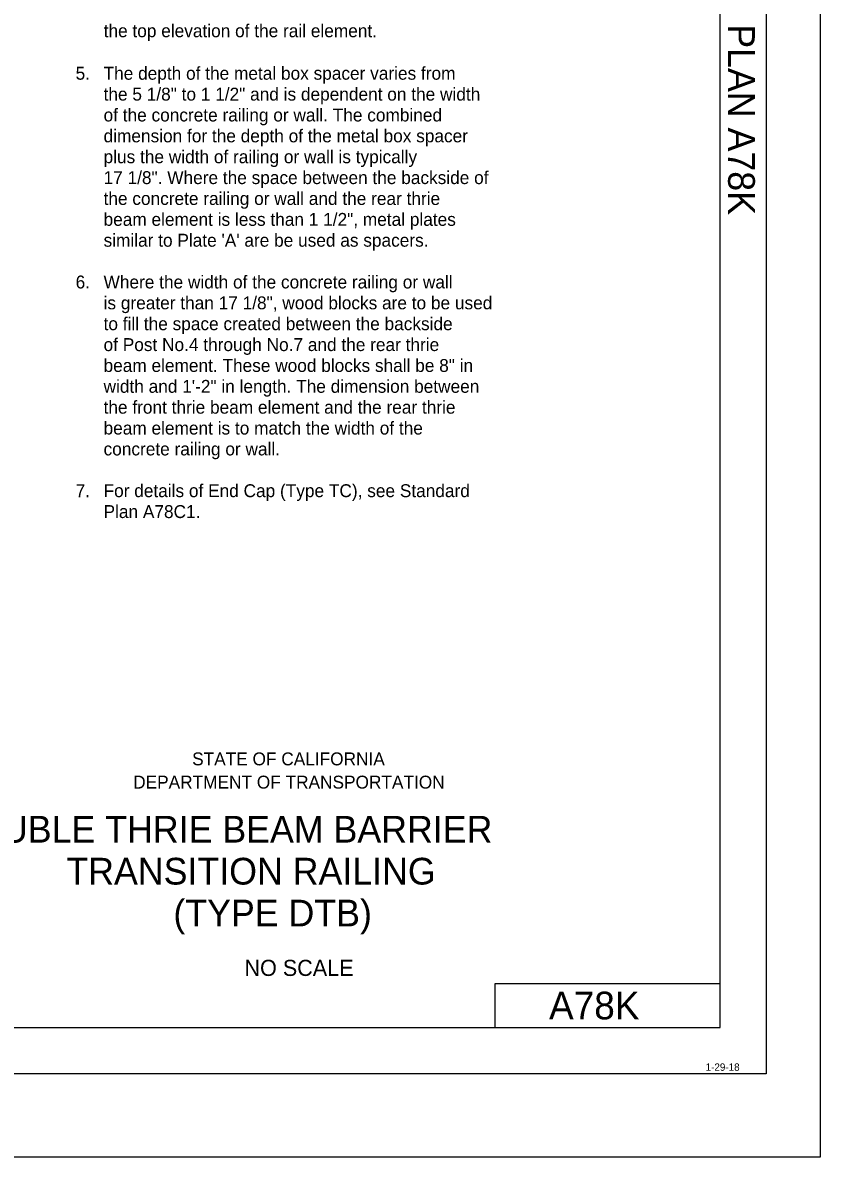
# Model space of a CAD drawing. Extents: x -894 to 866, y -476 to 714.
# Drawn here: x 433 to 866, y -476 to 140 of the extents above; entities that cross this region are included whole.
import ezdxf

# ---------------------------------------------------------------- set-up
doc = ezdxf.new("R2010")
doc.units = 0
doc.layers.add('10 Sheet Format', color=7, linetype='Continuous')
doc.layers.add('57 Undefined', color=7, linetype='Continuous')

msp = doc.modelspace()

# ---------------------------------------------------------------- linework, layer by layer
at = {"layer": '10 Sheet Format'}
for p, q in [((811.55, -406.04), (811.55, 643.96)), ((689.54, -406.04), (689.54, -382.04)), ((689.54, -382.04), (811.55, -382.04)), ((198.77, -406.04), (811.55, -406.04)), ((836.58, -431.05), (836.58, -431.05))]:
    msp.add_line(p, q, dxfattribs=at)
for points in [[(-894.04, 713.56), (865.96, 713.56), (865.96, -476.44), (-894.04, -476.44)], [(-863.43, 668.96), (836.57, 668.96), (836.57, -431.04), (-863.43, -431.04)], [(-863.43, 668.96), (836.57, 668.96), (836.57, -431.04), (-863.43, -431.04)]]:
    msp.add_lwpolyline(points, close=True, dxfattribs=at)

# ---------------------------------------------------------------- texts
msp.add_text('2018 STANDARD PLAN A78K', height=14.5, rotation=270, dxfattribs=at).set_placement((815.95, 299.18))
for s, height, p in [('STATE OF CALIFORNIA', 7, (525.11, -263.65)), ('DEPARTMENT OF TRANSPORTATION', 7, (493.11, -276.26)), ('DOUBLE THRIE BEAM BARRIER', 14.5, (392.82, -305.59)), ('TRANSITION RAILING', 14.5, (456.87, -328.36)), ('(TYPE DTB)', 14.5, (514.93, -351.09)), ('NO SCALE', 8.75, (553.51, -377.98)), ('A78K', 15, (718.76, -401.54)), ('1-29-18', 4, (803.74, -429.46))]:
    msp.add_text(s, height=height, dxfattribs=at).set_placement(p)
at = {"layer": '57 Undefined'}
for s, p in [('the top elevation of the rail element.', (477.11, 131.62)), ('5.', (461.89, 108.55)), ('The depth of the metal box spacer varies from', (477.05, 108.55)), ('the 5 1/8" to 1 1/2" and is dependent on the width', (477.05, 97.22)), ('of the concrete railing or wall. The combined', (477.05, 85.89)), ('dimension for the depth of the metal box spacer', (477.05, 74.56)), ('plus the width of railing or wall is typically', (477.05, 63.23)), ('17 1/8". Where the space between the backside of', (477.05, 51.9)), ('the concrete railing or wall and the rear thrie', (477.05, 40.57)), ('beam element is less than 1 1/2", metal plates', (477.05, 29.23)), ("similar to Plate 'A' are be used as spacers.", (477.05, 17.9)), ('6.', (461.89, -4.76)), ('Where the width of the concrete railing or wall', (477.05, -4.76)), ('is greater than 17 1/8", wood blocks are to be used', (477.05, -16.09)), ('to fill the space created between the backside', (477.05, -27.42)), ('of Post No.4 through No.7 and the rear thrie', (477.05, -38.75)), ('beam element. These wood blocks shall be 8" in', (477.05, -50.08)), ('width and 1\'-2" in length. The dimension between', (477.05, -61.41)), ('the front thrie beam element and the rear thrie', (477.05, -72.74)), ('beam element is to match the width of the', (477.05, -84.07)), ('concrete railing or wall.', (477.05, -95.4)), ('For details of End Cap (Type TC), see Standard', (477.05, -118.06)), ('7.', (461.89, -118.07)), ('Plan A78C1.', (477.05, -129.4))]:
    msp.add_text(s, height=7, dxfattribs=at).set_placement(p)

doc.saveas('drawing.dxf')
